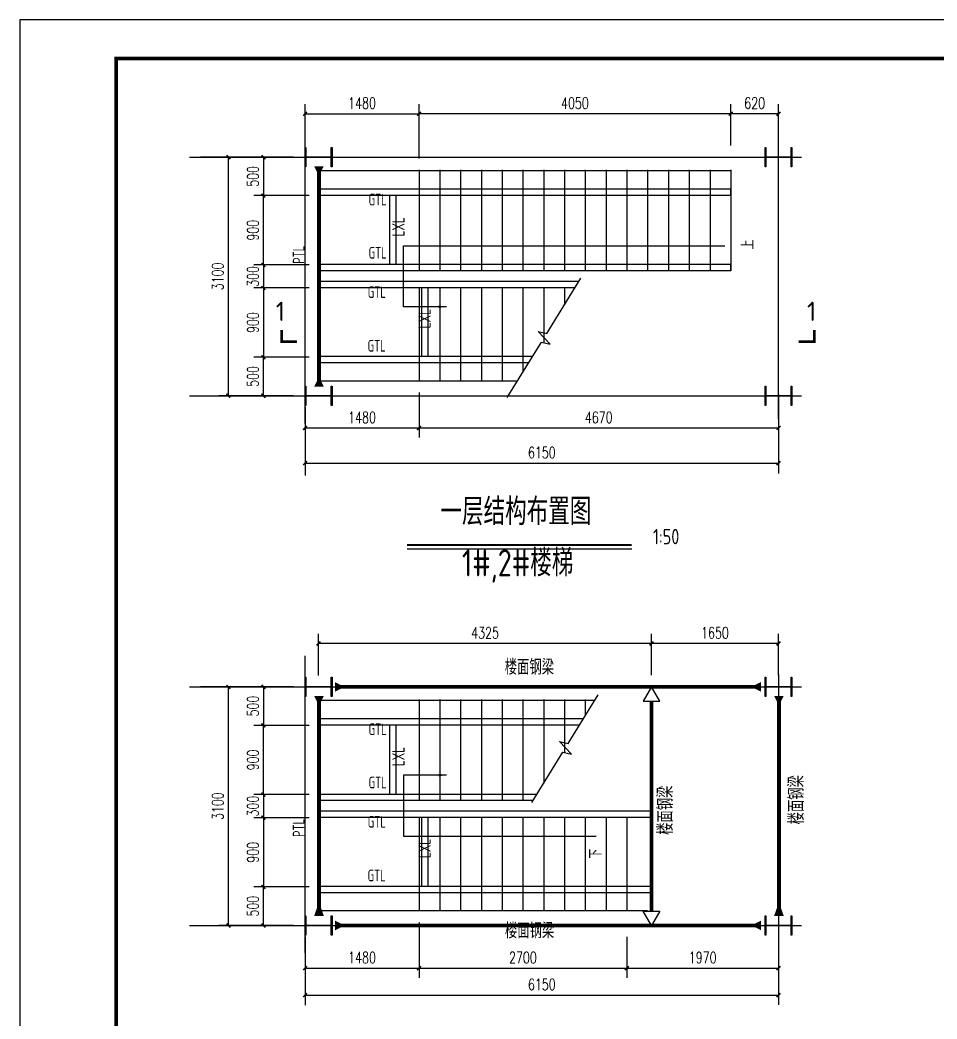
# Model space of a CAD drawing. Extents: x 180850 to 1399066, y 48356 to 327880.
# Drawn here: x 552678 to 564590, y 121506 to 134487 of the extents above; entities that cross this region are included whole.
import ezdxf
from ezdxf.enums import TextEntityAlignment as Align

# ---------------------------------------------------------------- set-up
doc = ezdxf.new("R2010")
doc.units = 0
doc.header["$LTSCALE"] = 1000
for name, color, linetype in [('AXIS', 3, 'Continuous'), ('COLU', 7, 'Continuous'), ('DOTE', 1, 'Continuous'), ('Gjlx', 3, 'Continuous'), ('GL', 150, 'Continuous'), ('GZ', 50, 'Continuous'), ('NUM', 7, 'Continuous'), ('PUB_DIM', 3, 'Continuous'), ('PUB_TEXT', 7, 'Continuous'), ('PUB_TITLE', 4, 'Continuous'), ('PZ', 202, 'Continuous'), ('STPM_RBEAM_NUM', 7, 'Continuous'), ('STPM_RBEAM_SIG', 2, 'Continuous'), ('THIN', 7, 'Continuous'), ('WALL', 9, 'Continuous')]:
    doc.layers.add(name, color=color, linetype=linetype)
doc.layers.add('S-OTHR-THIN', color=7, linetype='Continuous', lineweight=18)
doc.styles.add('_TCH_DIM_T3', font='SIMPLEX', dxfattribs={"width": 0.705882, "bigfont": 'GBCBIG'})
doc.styles.add('TSSD_Dimension', font='Tssdeng.shx', dxfattribs={"width": 0.8, "bigfont": 'hztxt.shx'})
doc.styles.add('TSSD_Label', font='tssdeng.shx', dxfattribs={"width": 0.7, "bigfont": 'hztxt.shx'})
doc.styles.add('TSSD_Norm', font='tssdeng.shx', dxfattribs={"bigfont": 'hztxt.shx'})
doc.styles.add('TSSD_Rein', font='Tssdeng.shx', dxfattribs={"width": 0.7, "bigfont": 'hztxt.shx'})
doc.dimstyles.new('_TCH_ARCH&&50', dxfattribs={"dimtxt": 148.75, "dimasz": 50, "dimexe": 125, "dimexo": 150, "dimgap": 63.125, "dimtad": 1, "dimdec": 0, "dimzin": 0, "dimdsep": 46, "dimtxsty": '_TCH_DIM_T3', "dimblk": 'ARCHTICK', "dimcen": 0.09, "dimclrt": 7, "dimazin": 2, "dimtfac": 1, "dimtdec": 0, "dimtix": 1, "dimtmove": 2, "dimatfit": 3, "dimfxl": 1, "dimtolj": 1, "dimtzin": 0, "dimarcsym": 0})
doc.dimstyles.new('TSSD_50_50', dxfattribs={"dimtxt": 150, "dimasz": 50, "dimexe": 50, "dimexo": 125, "dimgap": 50, "dimtad": 1, "dimdec": 0, "dimzin": 0, "dimdsep": 46, "dimtxsty": 'TSSD_Dimension', "dimblk": 'ARCHTICK', "dimblk1": 'ARCHTICK', "dimblk2": 'ARCHTICK', "dimcen": 0, "dimdle": 50, "dimclrt": 7, "dimadec": 0, "dimazin": 0, "dimtfac": 1, "dimtdec": 0, "dimtix": 1, "dimtmove": 2, "dimatfit": 3, "dimfxl": 1, "dimtolj": 1, "dimtzin": 0, "dimarcsym": 0})

# ---------------------------------------------------------------- blocks, each defined once
blk = doc.blocks.new('_ArchTick')
at = {"color": 0, "linetype": 'ByBlock', "const_width": 0.4}
blk.add_lwpolyline([(-0.5, -0.5), (0.5, 0.5)], dxfattribs=at)
blk = doc.blocks.new('*D1259')
at = {"layer": 'AXIS', "color": 0, "linetype": 'ByBlock', "lineweight": -2, "transparency": 16777216}
for p, q in [((557861, 129645), (557861, 129061)), ((556381, 129455), (556381, 129061)), ((556381, 129186), (557861, 129186))]:
    blk.add_line(p, q, dxfattribs=at)
at = {"layer": 'Defpoints', "color": 0, "linetype": 'ByBlock', "transparency": 16777216}
for p in [(557861, 129795), (556381, 129605), (557861, 129186)]:
    blk.add_point(p, dxfattribs=at)
at = {"layer": 'AXIS', "color": 0, "linetype": 'ByBlock', "lineweight": -2, "transparency": 16777216, "xscale": 50, "yscale": 50, "zscale": 50, "rotation": 180}
blk.add_blockref('_ArchTick', (556381, 129186), dxfattribs=at)
at = {"layer": 'AXIS', "color": 0, "linetype": 'ByBlock', "lineweight": -2, "transparency": 16777216, "xscale": 50, "yscale": 50, "zscale": 50}
blk.add_blockref('_ArchTick', (557861, 129186), dxfattribs=at)
at = {"layer": 'AXIS', "color": 7, "linetype": 'ByBlock', "transparency": 16777216, "insert": (557121, 129323), "char_height": 148.8, "attachment_point": 5, "style": '_TCH_DIM_T3'}
blk.add_mtext('\\A1;1480', dxfattribs=at)
blk = doc.blocks.new('*D1260')
at = {"layer": 'AXIS', "color": 0, "linetype": 'ByBlock', "lineweight": -2, "transparency": 16777216}
for p, q in [((557861, 129645), (557861, 129061)), ((562531, 129621), (562531, 129061)), ((557861, 129186), (562531, 129186))]:
    blk.add_line(p, q, dxfattribs=at)
at = {"layer": 'Defpoints', "color": 0, "linetype": 'ByBlock', "transparency": 16777216}
for p in [(557861, 129795), (562531, 129771), (562531, 129186)]:
    blk.add_point(p, dxfattribs=at)
at = {"layer": 'AXIS', "color": 0, "linetype": 'ByBlock', "lineweight": -2, "transparency": 16777216, "xscale": 50, "yscale": 50, "zscale": 50, "rotation": 180}
blk.add_blockref('_ArchTick', (557861, 129186), dxfattribs=at)
at = {"layer": 'AXIS', "color": 0, "linetype": 'ByBlock', "lineweight": -2, "transparency": 16777216, "xscale": 50, "yscale": 50, "zscale": 50}
blk.add_blockref('_ArchTick', (562531, 129186), dxfattribs=at)
at = {"layer": 'AXIS', "color": 7, "linetype": 'ByBlock', "transparency": 16777216, "insert": (560196, 129323), "char_height": 148.8, "attachment_point": 5, "style": '_TCH_DIM_T3'}
blk.add_mtext('\\A1;4670', dxfattribs=at)
blk = doc.blocks.new('*D1261')
at = {"layer": 'AXIS', "color": 0, "linetype": 'ByBlock', "lineweight": -2, "transparency": 16777216}
for p, q in [((556434, 132205), (555715, 132205)), ((555840, 131305), (555840, 132205)), ((556434, 131305), (555715, 131305))]:
    blk.add_line(p, q, dxfattribs=at)
at = {"layer": 'Defpoints', "color": 0, "linetype": 'ByBlock', "transparency": 16777216}
for p in [(555840, 132205), (556584, 132205), (556584, 131305)]:
    blk.add_point(p, dxfattribs=at)
at = {"layer": 'AXIS', "color": 0, "linetype": 'ByBlock', "lineweight": -2, "transparency": 16777216, "xscale": 50, "yscale": 50, "zscale": 50}
for p, rotation in [((555840, 132205), 90), ((555840, 131305), 270)]:
    blk.add_blockref('_ArchTick', p, dxfattribs=dict(at, rotation=rotation))
at = {"layer": 'AXIS', "color": 7, "linetype": 'ByBlock', "transparency": 16777216, "insert": (555703, 131755), "char_height": 148.8, "attachment_point": 5, "rotation": 90, "style": '_TCH_DIM_T3'}
blk.add_mtext('\\A1;900', dxfattribs=at)
blk = doc.blocks.new('*D1262')
at = {"layer": 'AXIS', "color": 0, "linetype": 'ByBlock', "lineweight": -2, "transparency": 16777216}
for p, q in [((556434, 131305), (555715, 131305)), ((555840, 131305), (555840, 131355)), ((555840, 131305), (555840, 131005)), ((556434, 131005), (555715, 131005)), ((555840, 131005), (555840, 130955))]:
    blk.add_line(p, q, dxfattribs=at)
at = {"layer": 'Defpoints', "color": 0, "linetype": 'ByBlock', "transparency": 16777216}
for p in [(556584, 131305), (555840, 131005), (556584, 131005)]:
    blk.add_point(p, dxfattribs=at)
at = {"layer": 'AXIS', "color": 0, "linetype": 'ByBlock', "lineweight": -2, "transparency": 16777216, "xscale": 50, "yscale": 50, "zscale": 50}
for p, rotation in [((555840, 131305), 270), ((555840, 131005), 90)]:
    blk.add_blockref('_ArchTick', p, dxfattribs=dict(at, rotation=rotation))
at = {"layer": 'AXIS', "color": 7, "linetype": 'ByBlock', "transparency": 16777216, "insert": (555703, 131155), "char_height": 148.8, "attachment_point": 5, "rotation": 90, "style": '_TCH_DIM_T3'}
blk.add_mtext('\\A1;300', dxfattribs=at)
blk = doc.blocks.new('*D1263')
at = {"layer": 'AXIS', "color": 0, "linetype": 'ByBlock', "lineweight": -2, "transparency": 16777216}
for p, q in [((556434, 131005), (555715, 131005)), ((555840, 131005), (555840, 130105)), ((556434, 130105), (555715, 130105))]:
    blk.add_line(p, q, dxfattribs=at)
at = {"layer": 'Defpoints', "color": 0, "linetype": 'ByBlock', "transparency": 16777216}
for p in [(556584, 131005), (555840, 130105), (556584, 130105)]:
    blk.add_point(p, dxfattribs=at)
at = {"layer": 'AXIS', "color": 0, "linetype": 'ByBlock', "lineweight": -2, "transparency": 16777216, "xscale": 50, "yscale": 50, "zscale": 50}
for p, rotation in [((555840, 131005), 90), ((555840, 130105), 270)]:
    blk.add_blockref('_ArchTick', p, dxfattribs=dict(at, rotation=rotation))
at = {"layer": 'AXIS', "color": 7, "linetype": 'ByBlock', "transparency": 16777216, "insert": (555703, 130555), "char_height": 148.8, "attachment_point": 5, "rotation": 90, "style": '_TCH_DIM_T3'}
blk.add_mtext('\\A1;900', dxfattribs=at)
blk = doc.blocks.new('*D1264')
at = {"layer": 'AXIS', "color": 0, "linetype": 'ByBlock', "lineweight": -2, "transparency": 16777216}
for p, q in [((556434, 130105), (555715, 130105)), ((555840, 129605), (555840, 130105)), ((556231, 129605), (555715, 129605))]:
    blk.add_line(p, q, dxfattribs=at)
at = {"layer": 'Defpoints', "color": 0, "linetype": 'ByBlock', "transparency": 16777216}
for p in [(555840, 130105), (556584, 130105), (556381, 129605)]:
    blk.add_point(p, dxfattribs=at)
at = {"layer": 'AXIS', "color": 0, "linetype": 'ByBlock', "lineweight": -2, "transparency": 16777216, "xscale": 50, "yscale": 50, "zscale": 50}
for p, rotation in [((555840, 130105), 90), ((555840, 129605), 270)]:
    blk.add_blockref('_ArchTick', p, dxfattribs=dict(at, rotation=rotation))
at = {"layer": 'AXIS', "color": 7, "linetype": 'ByBlock', "transparency": 16777216, "insert": (555703, 129855), "char_height": 148.8, "attachment_point": 5, "rotation": 90, "style": '_TCH_DIM_T3'}
blk.add_mtext('\\A1;500', dxfattribs=at)
blk = doc.blocks.new('*D1265')
at = {"layer": 'AXIS', "color": 0, "linetype": 'ByBlock', "lineweight": -2, "transparency": 16777216}
for p, q in [((556231, 132705), (555715, 132705)), ((555840, 132705), (555840, 132205)), ((556434, 132205), (555715, 132205))]:
    blk.add_line(p, q, dxfattribs=at)
at = {"layer": 'Defpoints', "color": 0, "linetype": 'ByBlock', "transparency": 16777216}
for p in [(556381, 132705), (555840, 132205), (556584, 132205)]:
    blk.add_point(p, dxfattribs=at)
at = {"layer": 'AXIS', "color": 0, "linetype": 'ByBlock', "lineweight": -2, "transparency": 16777216, "xscale": 50, "yscale": 50, "zscale": 50}
for p, rotation in [((555840, 132705), 90), ((555840, 132205), 270)]:
    blk.add_blockref('_ArchTick', p, dxfattribs=dict(at, rotation=rotation))
at = {"layer": 'AXIS', "color": 7, "linetype": 'ByBlock', "transparency": 16777216, "insert": (555703, 132455), "char_height": 148.8, "attachment_point": 5, "rotation": 90, "style": '_TCH_DIM_T3'}
blk.add_mtext('\\A1;500', dxfattribs=at)
blk = doc.blocks.new('*D1275')
at = {"layer": 'AXIS', "color": 0, "linetype": 'ByBlock', "lineweight": -2, "transparency": 16777216}
for p, q in [((555981, 132705), (555260, 132705)), ((555385, 129605), (555385, 132705)), ((555981, 129605), (555260, 129605))]:
    blk.add_line(p, q, dxfattribs=at)
at = {"layer": 'Defpoints', "color": 0, "linetype": 'ByBlock', "transparency": 16777216}
for p in [(555385, 132705), (556131, 132705), (556131, 129605)]:
    blk.add_point(p, dxfattribs=at)
at = {"layer": 'AXIS', "color": 0, "linetype": 'ByBlock', "lineweight": -2, "transparency": 16777216, "xscale": 50, "yscale": 50, "zscale": 50}
for p, rotation in [((555385, 132705), 90), ((555385, 129605), 270)]:
    blk.add_blockref('_ArchTick', p, dxfattribs=dict(at, rotation=rotation))
at = {"layer": 'AXIS', "color": 7, "linetype": 'ByBlock', "transparency": 16777216, "insert": (555247, 131155), "char_height": 148.8, "attachment_point": 5, "rotation": 90, "style": '_TCH_DIM_T3'}
blk.add_mtext('\\A1;3100', dxfattribs=at)
blk = doc.blocks.new('*D1276')
at = {"layer": 'AXIS', "color": 0, "lineweight": -2, "transparency": 16777216}
for p, q in [((561911, 132855), (561911, 133394)), ((562531, 132855), (562531, 133394)), ((562531, 133269), (561911, 133269))]:
    blk.add_line(p, q, dxfattribs=at)
at = {"layer": 'Defpoints', "color": 0, "transparency": 16777216}
for p in [(561911, 133269), (561911, 132705), (562531, 132705)]:
    blk.add_point(p, dxfattribs=at)
at = {"layer": 'AXIS', "color": 0, "lineweight": -2, "transparency": 16777216, "xscale": 50, "yscale": 50, "zscale": 50, "rotation": 180}
blk.add_blockref('_ArchTick', (561911, 133269), dxfattribs=at)
at = {"layer": 'AXIS', "color": 0, "lineweight": -2, "transparency": 16777216, "xscale": 50, "yscale": 50, "zscale": 50}
blk.add_blockref('_ArchTick', (562531, 133269), dxfattribs=at)
at = {"layer": 'AXIS', "color": 7, "transparency": 16777216, "insert": (562221, 133407), "char_height": 148.8, "attachment_point": 5, "style": '_TCH_DIM_T3'}
blk.add_mtext('\\A1;620', dxfattribs=at)
blk = doc.blocks.new('*D1277')
at = {"layer": 'AXIS', "color": 0, "lineweight": -2, "transparency": 16777216}
for p, q in [((557861, 132689), (557861, 133394)), ((561911, 132855), (561911, 133394)), ((561911, 133269), (557861, 133269))]:
    blk.add_line(p, q, dxfattribs=at)
at = {"layer": 'Defpoints', "color": 0, "transparency": 16777216}
for p in [(557861, 133269), (561911, 132705), (557861, 132539)]:
    blk.add_point(p, dxfattribs=at)
at = {"layer": 'AXIS', "color": 0, "lineweight": -2, "transparency": 16777216, "xscale": 50, "yscale": 50, "zscale": 50, "rotation": 180}
blk.add_blockref('_ArchTick', (557861, 133269), dxfattribs=at)
at = {"layer": 'AXIS', "color": 0, "lineweight": -2, "transparency": 16777216, "xscale": 50, "yscale": 50, "zscale": 50}
blk.add_blockref('_ArchTick', (561911, 133269), dxfattribs=at)
at = {"layer": 'AXIS', "color": 7, "transparency": 16777216, "insert": (559886, 133407), "char_height": 148.8, "attachment_point": 5, "style": '_TCH_DIM_T3'}
blk.add_mtext('\\A1;4050', dxfattribs=at)
blk = doc.blocks.new('*D1278')
at = {"layer": 'AXIS', "color": 0, "linetype": 'ByBlock', "lineweight": -2, "transparency": 16777216}
for p, q in [((555981, 125822), (555260, 125822)), ((555385, 122722), (555385, 125822)), ((555981, 122722), (555260, 122722))]:
    blk.add_line(p, q, dxfattribs=at)
at = {"layer": 'Defpoints', "color": 0, "linetype": 'ByBlock', "transparency": 16777216}
for p in [(555385, 125822), (556131, 125822), (556131, 122722)]:
    blk.add_point(p, dxfattribs=at)
at = {"layer": 'AXIS', "color": 0, "linetype": 'ByBlock', "lineweight": -2, "transparency": 16777216, "xscale": 50, "yscale": 50, "zscale": 50}
for p, rotation in [((555385, 125822), 90), ((555385, 122722), 270)]:
    blk.add_blockref('_ArchTick', p, dxfattribs=dict(at, rotation=rotation))
at = {"layer": 'AXIS', "color": 7, "linetype": 'ByBlock', "transparency": 16777216, "insert": (555247, 124272), "char_height": 148.8, "attachment_point": 5, "rotation": 90, "style": '_TCH_DIM_T3'}
blk.add_mtext('\\A1;3100', dxfattribs=at)
blk = doc.blocks.new('*D1279')
at = {"layer": 'AXIS', "color": 0, "linetype": 'ByBlock', "lineweight": -2, "transparency": 16777216}
for p, q in [((556381, 122447), (556381, 121692)), ((562531, 122447), (562531, 121692)), ((556381, 121817), (562531, 121817))]:
    blk.add_line(p, q, dxfattribs=at)
at = {"layer": 'Defpoints', "color": 0, "linetype": 'ByBlock', "transparency": 16777216}
for p in [(556381, 122597), (562531, 122597), (562531, 121817)]:
    blk.add_point(p, dxfattribs=at)
at = {"layer": 'AXIS', "color": 0, "linetype": 'ByBlock', "lineweight": -2, "transparency": 16777216, "xscale": 50, "yscale": 50, "zscale": 50, "rotation": 180}
blk.add_blockref('_ArchTick', (556381, 121817), dxfattribs=at)
at = {"layer": 'AXIS', "color": 0, "linetype": 'ByBlock', "lineweight": -2, "transparency": 16777216, "xscale": 50, "yscale": 50, "zscale": 50}
blk.add_blockref('_ArchTick', (562531, 121817), dxfattribs=at)
at = {"layer": 'AXIS', "color": 7, "linetype": 'ByBlock', "transparency": 16777216, "insert": (559456, 121955), "char_height": 148.8, "attachment_point": 5, "style": '_TCH_DIM_T3'}
blk.add_mtext('\\A1;6150', dxfattribs=at)
blk = doc.blocks.new('*D1280')
at = {"layer": 'AXIS', "color": 0, "lineweight": -2, "transparency": 16777216}
for p, q in [((560881, 125972), (560881, 126511)), ((562531, 125973), (562531, 126511)), ((562531, 126386), (560881, 126386))]:
    blk.add_line(p, q, dxfattribs=at)
at = {"layer": 'Defpoints', "color": 0, "transparency": 16777216}
for p in [(560881, 126386), (560881, 125822), (562531, 125823)]:
    blk.add_point(p, dxfattribs=at)
at = {"layer": 'AXIS', "color": 0, "lineweight": -2, "transparency": 16777216, "xscale": 50, "yscale": 50, "zscale": 50, "rotation": 180}
blk.add_blockref('_ArchTick', (560881, 126386), dxfattribs=at)
at = {"layer": 'AXIS', "color": 0, "lineweight": -2, "transparency": 16777216, "xscale": 50, "yscale": 50, "zscale": 50}
blk.add_blockref('_ArchTick', (562531, 126386), dxfattribs=at)
at = {"layer": 'AXIS', "color": 7, "transparency": 16777216, "insert": (561706, 126524), "char_height": 148.8, "attachment_point": 5, "style": '_TCH_DIM_T3'}
blk.add_mtext('\\A1;1650', dxfattribs=at)
blk = doc.blocks.new('*D1281')
at = {"layer": 'AXIS', "color": 0, "lineweight": -2, "transparency": 16777216}
for p, q in [((556556, 125969), (556556, 126511)), ((560881, 125972), (560881, 126511)), ((560881, 126386), (556556, 126386))]:
    blk.add_line(p, q, dxfattribs=at)
at = {"layer": 'Defpoints', "color": 0, "transparency": 16777216}
for p in [(556556, 126386), (556556, 125819), (560881, 125822)]:
    blk.add_point(p, dxfattribs=at)
at = {"layer": 'AXIS', "color": 0, "lineweight": -2, "transparency": 16777216, "xscale": 50, "yscale": 50, "zscale": 50, "rotation": 180}
blk.add_blockref('_ArchTick', (556556, 126386), dxfattribs=at)
at = {"layer": 'AXIS', "color": 0, "lineweight": -2, "transparency": 16777216, "xscale": 50, "yscale": 50, "zscale": 50}
blk.add_blockref('_ArchTick', (560881, 126386), dxfattribs=at)
at = {"layer": 'AXIS', "color": 7, "transparency": 16777216, "insert": (558719, 126524), "char_height": 148.8, "attachment_point": 5, "style": '_TCH_DIM_T3'}
blk.add_mtext('\\A1;4325', dxfattribs=at)
blk = doc.blocks.new('*D1282')
at = {"layer": 'AXIS', "color": 0, "linetype": 'ByBlock', "lineweight": -2, "transparency": 16777216}
for p, q in [((556381, 129330), (556381, 128604)), ((562531, 129330), (562531, 128604)), ((556381, 128729), (562531, 128729))]:
    blk.add_line(p, q, dxfattribs=at)
at = {"layer": 'Defpoints', "color": 0, "linetype": 'ByBlock', "transparency": 16777216}
for p in [(556381, 129480), (562531, 129480), (562531, 128729)]:
    blk.add_point(p, dxfattribs=at)
at = {"layer": 'AXIS', "color": 0, "linetype": 'ByBlock', "lineweight": -2, "transparency": 16777216, "xscale": 50, "yscale": 50, "zscale": 50, "rotation": 180}
blk.add_blockref('_ArchTick', (556381, 128729), dxfattribs=at)
at = {"layer": 'AXIS', "color": 0, "linetype": 'ByBlock', "lineweight": -2, "transparency": 16777216, "xscale": 50, "yscale": 50, "zscale": 50}
blk.add_blockref('_ArchTick', (562531, 128729), dxfattribs=at)
at = {"layer": 'AXIS', "color": 7, "linetype": 'ByBlock', "transparency": 16777216, "insert": (559456, 128867), "char_height": 148.8, "attachment_point": 5, "style": '_TCH_DIM_T3'}
blk.add_mtext('\\A1;6150', dxfattribs=at)
blk = doc.blocks.new('*D1283')
at = {"layer": 'AXIS', "color": 0, "lineweight": -2, "transparency": 16777216}
for p, q in [((556381, 132855), (556381, 133394)), ((557861, 132689), (557861, 133394)), ((556381, 133269), (557861, 133269))]:
    blk.add_line(p, q, dxfattribs=at)
at = {"layer": 'Defpoints', "color": 0, "transparency": 16777216}
for p in [(557861, 133269), (556381, 132705), (557861, 132539)]:
    blk.add_point(p, dxfattribs=at)
at = {"layer": 'AXIS', "color": 0, "lineweight": -2, "transparency": 16777216, "xscale": 50, "yscale": 50, "zscale": 50, "rotation": 180}
blk.add_blockref('_ArchTick', (556381, 133269), dxfattribs=at)
at = {"layer": 'AXIS', "color": 0, "lineweight": -2, "transparency": 16777216, "xscale": 50, "yscale": 50, "zscale": 50}
blk.add_blockref('_ArchTick', (557861, 133269), dxfattribs=at)
at = {"layer": 'AXIS', "color": 7, "transparency": 16777216, "insert": (557121, 133407), "char_height": 148.8, "attachment_point": 5, "style": '_TCH_DIM_T3'}
blk.add_mtext('\\A1;1480', dxfattribs=at)
blk = doc.blocks.new('*D1284')
at = {"layer": 'AXIS', "color": 0, "linetype": 'ByBlock', "lineweight": -2, "transparency": 16777216}
for p, q in [((557861, 122762), (557861, 122042)), ((556381, 122573), (556381, 122042)), ((556381, 122167), (557861, 122167))]:
    blk.add_line(p, q, dxfattribs=at)
at = {"layer": 'Defpoints', "color": 0, "linetype": 'ByBlock', "transparency": 16777216}
for p in [(557861, 122912), (556381, 122723), (557861, 122167)]:
    blk.add_point(p, dxfattribs=at)
at = {"layer": 'AXIS', "color": 0, "linetype": 'ByBlock', "lineweight": -2, "transparency": 16777216, "xscale": 50, "yscale": 50, "zscale": 50, "rotation": 180}
blk.add_blockref('_ArchTick', (556381, 122167), dxfattribs=at)
at = {"layer": 'AXIS', "color": 0, "linetype": 'ByBlock', "lineweight": -2, "transparency": 16777216, "xscale": 50, "yscale": 50, "zscale": 50}
blk.add_blockref('_ArchTick', (557861, 122167), dxfattribs=at)
at = {"layer": 'AXIS', "color": 7, "linetype": 'ByBlock', "transparency": 16777216, "insert": (557121, 122305), "char_height": 148.8, "attachment_point": 5, "style": '_TCH_DIM_T3'}
blk.add_mtext('\\A1;1480', dxfattribs=at)
blk = doc.blocks.new('*D1285')
at = {"layer": 'AXIS', "color": 0, "linetype": 'ByBlock', "lineweight": -2, "transparency": 16777216}
for p, q in [((557861, 122762), (557861, 122042)), ((560561, 122573), (560561, 122042)), ((557861, 122167), (560561, 122167))]:
    blk.add_line(p, q, dxfattribs=at)
at = {"layer": 'Defpoints', "color": 0, "linetype": 'ByBlock', "transparency": 16777216}
for p in [(557861, 122912), (560561, 122723), (560561, 122167)]:
    blk.add_point(p, dxfattribs=at)
at = {"layer": 'AXIS', "color": 0, "linetype": 'ByBlock', "lineweight": -2, "transparency": 16777216, "xscale": 50, "yscale": 50, "zscale": 50, "rotation": 180}
blk.add_blockref('_ArchTick', (557861, 122167), dxfattribs=at)
at = {"layer": 'AXIS', "color": 0, "linetype": 'ByBlock', "lineweight": -2, "transparency": 16777216, "xscale": 50, "yscale": 50, "zscale": 50}
blk.add_blockref('_ArchTick', (560561, 122167), dxfattribs=at)
at = {"layer": 'AXIS', "color": 7, "linetype": 'ByBlock', "transparency": 16777216, "insert": (559211, 122305), "char_height": 148.8, "attachment_point": 5, "style": '_TCH_DIM_T3'}
blk.add_mtext('\\A1;2700', dxfattribs=at)
blk = doc.blocks.new('*D1286')
at = {"layer": 'AXIS', "color": 0, "linetype": 'ByBlock', "lineweight": -2, "transparency": 16777216}
for p, q in [((560561, 122573), (560561, 122042)), ((562531, 122567), (562531, 122042)), ((560561, 122167), (562531, 122167))]:
    blk.add_line(p, q, dxfattribs=at)
at = {"layer": 'Defpoints', "color": 0, "linetype": 'ByBlock', "transparency": 16777216}
for p in [(560561, 122723), (562531, 122717), (562531, 122167)]:
    blk.add_point(p, dxfattribs=at)
at = {"layer": 'AXIS', "color": 0, "linetype": 'ByBlock', "lineweight": -2, "transparency": 16777216, "xscale": 50, "yscale": 50, "zscale": 50, "rotation": 180}
blk.add_blockref('_ArchTick', (560561, 122167), dxfattribs=at)
at = {"layer": 'AXIS', "color": 0, "linetype": 'ByBlock', "lineweight": -2, "transparency": 16777216, "xscale": 50, "yscale": 50, "zscale": 50}
blk.add_blockref('_ArchTick', (562531, 122167), dxfattribs=at)
at = {"layer": 'AXIS', "color": 7, "linetype": 'ByBlock', "transparency": 16777216, "insert": (561546, 122305), "char_height": 148.8, "attachment_point": 5, "style": '_TCH_DIM_T3'}
blk.add_mtext('\\A1;1970', dxfattribs=at)
blk = doc.blocks.new('*D1287')
at = {"layer": 'AXIS', "color": 0, "linetype": 'ByBlock', "lineweight": -2, "transparency": 16777216}
for p, q in [((556434, 125322), (555715, 125322)), ((555840, 124422), (555840, 125322)), ((556434, 124422), (555715, 124422))]:
    blk.add_line(p, q, dxfattribs=at)
at = {"layer": 'Defpoints', "color": 0, "linetype": 'ByBlock', "transparency": 16777216}
for p in [(555840, 125322), (556584, 125322), (556584, 124422)]:
    blk.add_point(p, dxfattribs=at)
at = {"layer": 'AXIS', "color": 0, "linetype": 'ByBlock', "lineweight": -2, "transparency": 16777216, "xscale": 50, "yscale": 50, "zscale": 50}
for p, rotation in [((555840, 125322), 90), ((555840, 124422), 270)]:
    blk.add_blockref('_ArchTick', p, dxfattribs=dict(at, rotation=rotation))
at = {"layer": 'AXIS', "color": 7, "linetype": 'ByBlock', "transparency": 16777216, "insert": (555703, 124872), "char_height": 148.8, "attachment_point": 5, "rotation": 90, "style": '_TCH_DIM_T3'}
blk.add_mtext('\\A1;900', dxfattribs=at)
blk = doc.blocks.new('*D1288')
at = {"layer": 'AXIS', "color": 0, "linetype": 'ByBlock', "lineweight": -2, "transparency": 16777216}
for p, q in [((556434, 124422), (555715, 124422)), ((555840, 124422), (555840, 124472)), ((555840, 124422), (555840, 124122)), ((556434, 124122), (555715, 124122)), ((555840, 124122), (555840, 124072))]:
    blk.add_line(p, q, dxfattribs=at)
at = {"layer": 'Defpoints', "color": 0, "linetype": 'ByBlock', "transparency": 16777216}
for p in [(556584, 124422), (555840, 124122), (556584, 124122)]:
    blk.add_point(p, dxfattribs=at)
at = {"layer": 'AXIS', "color": 0, "linetype": 'ByBlock', "lineweight": -2, "transparency": 16777216, "xscale": 50, "yscale": 50, "zscale": 50}
for p, rotation in [((555840, 124422), 270), ((555840, 124122), 90)]:
    blk.add_blockref('_ArchTick', p, dxfattribs=dict(at, rotation=rotation))
at = {"layer": 'AXIS', "color": 7, "linetype": 'ByBlock', "transparency": 16777216, "insert": (555703, 124272), "char_height": 148.8, "attachment_point": 5, "rotation": 90, "style": '_TCH_DIM_T3'}
blk.add_mtext('\\A1;300', dxfattribs=at)
blk = doc.blocks.new('*D1289')
at = {"layer": 'AXIS', "color": 0, "linetype": 'ByBlock', "lineweight": -2, "transparency": 16777216}
for p, q in [((556434, 124122), (555715, 124122)), ((555840, 124122), (555840, 123222)), ((556434, 123222), (555715, 123222))]:
    blk.add_line(p, q, dxfattribs=at)
at = {"layer": 'Defpoints', "color": 0, "linetype": 'ByBlock', "transparency": 16777216}
for p in [(556584, 124122), (555840, 123222), (556584, 123222)]:
    blk.add_point(p, dxfattribs=at)
at = {"layer": 'AXIS', "color": 0, "linetype": 'ByBlock', "lineweight": -2, "transparency": 16777216, "xscale": 50, "yscale": 50, "zscale": 50}
for p, rotation in [((555840, 124122), 90), ((555840, 123222), 270)]:
    blk.add_blockref('_ArchTick', p, dxfattribs=dict(at, rotation=rotation))
at = {"layer": 'AXIS', "color": 7, "linetype": 'ByBlock', "transparency": 16777216, "insert": (555703, 123672), "char_height": 148.8, "attachment_point": 5, "rotation": 90, "style": '_TCH_DIM_T3'}
blk.add_mtext('\\A1;900', dxfattribs=at)
blk = doc.blocks.new('*D1290')
at = {"layer": 'AXIS', "color": 0, "linetype": 'ByBlock', "lineweight": -2, "transparency": 16777216}
for p, q in [((556434, 123222), (555715, 123222)), ((555840, 122722), (555840, 123222)), ((556231, 122722), (555715, 122722))]:
    blk.add_line(p, q, dxfattribs=at)
at = {"layer": 'Defpoints', "color": 0, "linetype": 'ByBlock', "transparency": 16777216}
for p in [(555840, 123222), (556584, 123222), (556381, 122722)]:
    blk.add_point(p, dxfattribs=at)
at = {"layer": 'AXIS', "color": 0, "linetype": 'ByBlock', "lineweight": -2, "transparency": 16777216, "xscale": 50, "yscale": 50, "zscale": 50}
for p, rotation in [((555840, 123222), 90), ((555840, 122722), 270)]:
    blk.add_blockref('_ArchTick', p, dxfattribs=dict(at, rotation=rotation))
at = {"layer": 'AXIS', "color": 7, "linetype": 'ByBlock', "transparency": 16777216, "insert": (555703, 122972), "char_height": 148.8, "attachment_point": 5, "rotation": 90, "style": '_TCH_DIM_T3'}
blk.add_mtext('\\A1;500', dxfattribs=at)
blk = doc.blocks.new('*D1291')
at = {"layer": 'AXIS', "color": 0, "linetype": 'ByBlock', "lineweight": -2, "transparency": 16777216}
for p, q in [((556231, 125823), (555715, 125823)), ((555840, 125823), (555840, 125322)), ((556434, 125322), (555715, 125322))]:
    blk.add_line(p, q, dxfattribs=at)
at = {"layer": 'Defpoints', "color": 0, "linetype": 'ByBlock', "transparency": 16777216}
for p in [(556381, 125823), (555840, 125322), (556584, 125322)]:
    blk.add_point(p, dxfattribs=at)
at = {"layer": 'AXIS', "color": 0, "linetype": 'ByBlock', "lineweight": -2, "transparency": 16777216, "xscale": 50, "yscale": 50, "zscale": 50}
for p, rotation in [((555840, 125823), 90), ((555840, 125322), 270)]:
    blk.add_blockref('_ArchTick', p, dxfattribs=dict(at, rotation=rotation))
at = {"layer": 'AXIS', "color": 7, "linetype": 'ByBlock', "transparency": 16777216, "insert": (555703, 125572), "char_height": 148.8, "attachment_point": 5, "rotation": 90, "style": '_TCH_DIM_T3'}
blk.add_mtext('\\A1;500', dxfattribs=at)

msp = doc.modelspace()

# ---------------------------------------------------------------- linework, layer by layer
at = {"layer": 'AXIS'}
for p, q in [((555931.15, 132704.7), (555020.78, 132704.7)), ((556380.64, 129378.45), (556380.64, 128568.07)), ((562531.15, 129403.45), (562531.15, 128593.07)), ((555931.15, 125821.9), (555020.78, 125821.9)), ((556380.64, 122495.65), (556380.64, 121685.27)), ((562531.15, 122520.65), (562531.15, 121710.27))]:
    msp.add_line(p, q, dxfattribs=at)
at = {"layer": 'COLU'}
for p, q in [((556561.6, 132530.68), (561911.15, 132530.68)), ((559129.07, 129794.68), (556561.6, 129794.68)), ((556561.6, 125647.88), (560145.65, 125647.88)), ((560831.15, 122911.88), (556561.6, 122911.88))]:
    msp.add_line(p, q, dxfattribs=at)
at = {"layer": 'DOTE'}
for p, q in [((556381.15, 129243.74), (556381.15, 133109.88)), ((562531.15, 129299.03), (562531.15, 132962.03)), ((554881.41, 132704.7), (562830.08, 132704.7)), ((554881.41, 129604.7), (562830.08, 129604.7)), ((562531.15, 125983.65), (562531.15, 122407.68)), ((554881.41, 125821.9), (562830.08, 125821.9)), ((554881.41, 122721.9), (562830.08, 122721.9))]:
    msp.add_line(p, q, dxfattribs=at)
at = {"layer": 'Gjlx', "const_width": 50}
for points in [[(556561.6, 132521.12), (556561.6, 129799.99)], [(556847.39, 125821.9), (562232.36, 125821.9)], [(556561.6, 125638.32), (556561.6, 122917.19)], [(560881.15, 125636.94), (560881.15, 122906.87)], [(562536.35, 125638.32), (562536.35, 122917.19)], [(556849.18, 122721.9), (562234.14, 122721.9)]]:
    msp.add_lwpolyline(points, dxfattribs=at)
at = {"layer": 'GL'}
for p, q in [((556561.6, 132294.68), (561911.15, 132294.68)), ((561911.15, 132212.68), (561911.15, 132294.68)), ((556561.6, 132212.68), (561911.15, 132212.68)), ((557479.15, 132212.68), (557479.15, 131312.68)), ((557561.15, 132212.68), (557561.15, 131312.68)), ((556561.6, 131312.68), (561911.15, 131312.68)), ((561911.15, 131230.68), (561911.15, 131312.68)), ((556561.6, 131230.68), (561911.15, 131230.68)), ((556561.6, 131094.68), (559941.12, 131094.68)), ((556561.6, 131012.68), (559890.49, 131012.68)), ((557893.75, 131012.68), (557893.75, 130112.68)), ((557975.75, 131012.68), (557975.75, 130112.68)), ((559334.85, 130112.68), (556561.6, 130112.68)), ((559284.23, 130030.68), (556561.6, 130030.68)), ((556561.6, 125411.88), (559999.95, 125411.88)), ((556561.6, 125329.88), (559949.32, 125329.88)), ((557479.15, 125329.88), (557479.15, 124429.88)), ((557561.15, 125329.88), (557561.15, 124429.88)), ((556561.6, 124429.88), (559393.68, 124429.88)), ((556561.6, 124347.88), (559343.06, 124347.88)), ((556561.6, 124211.88), (560881.15, 124211.88)), ((556561.6, 124129.88), (560881.15, 124129.88)), ((557893.75, 124129.88), (557893.75, 123229.88)), ((557975.75, 124129.88), (557975.75, 123229.88)), ((560881.15, 123229.88), (556561.6, 123229.88)), ((560881.15, 123147.88), (556561.6, 123147.88))]:
    msp.add_line(p, q, dxfattribs=at)
at = {"layer": 'GZ'}
for points in [[(556381.15, 132579.7), (556381.15, 132829.7), (556391.15, 132829.7), (556391.15, 132711.55), (556396.15, 132707.7), (556716.5, 132707.7), (556721.15, 132711.55), (556721.15, 132829.7), (556731.15, 132829.7), (556731.15, 132579.7), (556721.15, 132579.7), (556721.15, 132697.7), (556716.66, 132701.7), (556396.15, 132701.7), (556391.15, 132697.7), (556391.15, 132579.7), (556381.15, 132579.7)], [(562355.9, 132579.7), (562355.9, 132829.7), (562365.9, 132829.7), (562365.9, 132711.55), (562370.9, 132707.7), (562691.25, 132707.7), (562695.9, 132711.55), (562695.9, 132829.7), (562705.9, 132829.7), (562705.9, 132579.7), (562695.9, 132579.7), (562695.9, 132697.7), (562691.41, 132701.7), (562370.9, 132701.7), (562365.9, 132697.7), (562365.9, 132579.7), (562355.9, 132579.7)], [(556381.15, 129479.7), (556381.15, 129729.7), (556391.15, 129729.7), (556391.15, 129611.55), (556396.15, 129607.7), (556716.5, 129607.7), (556721.15, 129611.55), (556721.15, 129729.7), (556731.15, 129729.7), (556731.15, 129479.7), (556721.15, 129479.7), (556721.15, 129597.7), (556716.66, 129601.7), (556396.15, 129601.7), (556391.15, 129597.7), (556391.15, 129479.7), (556381.15, 129479.7)], [(562355.9, 129479.7), (562355.9, 129729.7), (562365.9, 129729.7), (562365.9, 129611.55), (562370.9, 129607.7), (562691.25, 129607.7), (562695.9, 129611.55), (562695.9, 129729.7), (562705.9, 129729.7), (562705.9, 129479.7), (562695.9, 129479.7), (562695.9, 129597.7), (562691.41, 129601.7), (562370.9, 129601.7), (562365.9, 129597.7), (562365.9, 129479.7), (562355.9, 129479.7)], [(556381.15, 125696.9), (556381.15, 125946.9), (556391.15, 125946.9), (556391.15, 125828.75), (556396.15, 125824.9), (556716.5, 125824.9), (556721.15, 125828.75), (556721.15, 125946.9), (556731.15, 125946.9), (556731.15, 125696.9), (556721.15, 125696.9), (556721.15, 125814.9), (556716.66, 125818.9), (556396.15, 125818.9), (556391.15, 125814.9), (556391.15, 125696.9), (556381.15, 125696.9)], [(562355.9, 125696.9), (562355.9, 125946.9), (562365.9, 125946.9), (562365.9, 125828.75), (562370.9, 125824.9), (562691.25, 125824.9), (562695.9, 125828.75), (562695.9, 125946.9), (562705.9, 125946.9), (562705.9, 125696.9), (562695.9, 125696.9), (562695.9, 125814.9), (562691.41, 125818.9), (562370.9, 125818.9), (562365.9, 125814.9), (562365.9, 125696.9), (562355.9, 125696.9)], [(560881.15, 125821.9), (560774.36, 125636.94), (560987.94, 125636.94)], [(556381.15, 122596.9), (556381.15, 122846.9), (556391.15, 122846.9), (556391.15, 122728.75), (556396.15, 122724.9), (556716.5, 122724.9), (556721.15, 122728.75), (556721.15, 122846.9), (556731.15, 122846.9), (556731.15, 122596.9), (556721.15, 122596.9), (556721.15, 122714.9), (556716.66, 122718.9), (556396.15, 122718.9), (556391.15, 122714.9), (556391.15, 122596.9), (556381.15, 122596.9)], [(560881.15, 122721.9), (560774.36, 122906.87), (560987.94, 122906.87)], [(562355.9, 122596.9), (562355.9, 122846.9), (562365.9, 122846.9), (562365.9, 122728.75), (562370.9, 122724.9), (562691.25, 122724.9), (562695.9, 122728.75), (562695.9, 122846.9), (562705.9, 122846.9), (562705.9, 122596.9), (562695.9, 122596.9), (562695.9, 122714.9), (562691.41, 122718.9), (562370.9, 122718.9), (562365.9, 122714.9), (562365.9, 122596.9), (562355.9, 122596.9)]]:
    msp.add_lwpolyline(points, close=True, dxfattribs=at)
at = {"layer": 'NUM', "const_width": 25}
msp.add_lwpolyline([(557705.57, 127664.53), (560624.24, 127664.53)], dxfattribs=at)
at = {"layer": 'NUM'}
msp.add_lwpolyline([(557705.57, 127614.53), (560624.24, 127614.53)], dxfattribs=at)
at = {"layer": 'PUB_DIM', "const_width": 35}
for points in [[(556076.94, 130456.99), (556076.94, 130306.99), (556276.94, 130306.99)], [(562994.56, 130456.99), (562994.56, 130306.99), (562794.56, 130306.99)]]:
    msp.add_lwpolyline(points, dxfattribs=at)
at = {"layer": 'PUB_TITLE'}
msp.add_lwpolyline([(552677.75, 113487.35), (582377.75, 113487.35), (582377.75, 134487.35), (552677.75, 134487.35)], close=True, dxfattribs=at)
at = {"layer": 'PUB_TITLE', "const_width": 50}
msp.add_lwpolyline([(553927.75, 113987.35), (581877.75, 113987.35), (581877.75, 133987.35), (553927.75, 133987.35)], close=True, dxfattribs=at)
at = {"layer": 'PZ'}
for p, q in [((557861.15, 132539.36), (557861.15, 131227.36)), ((558131.15, 132539.36), (558131.15, 131227.36)), ((558401.15, 132539.36), (558401.15, 131227.36)), ((558671.15, 132539.36), (558671.15, 131227.36)), ((558941.15, 132539.36), (558941.15, 131227.36)), ((559211.15, 132539.36), (559211.15, 131227.36)), ((559481.15, 132539.36), (559481.15, 131227.36)), ((559751.15, 132539.36), (559751.15, 131227.36)), ((560021.15, 132539.36), (560021.15, 131227.36)), ((560291.15, 132539.36), (560291.15, 131227.36)), ((560561.15, 132539.36), (560561.15, 131227.36)), ((560831.15, 132539.36), (560831.15, 131227.36)), ((561101.15, 132539.36), (561101.15, 131227.36)), ((561371.15, 132539.36), (561371.15, 131227.36)), ((561641.15, 132539.36), (561641.15, 131227.36)), ((561911.15, 132539.36), (561911.15, 131227.36)), ((557861.15, 131012.68), (557861.15, 129794.68)), ((558131.15, 131012.68), (558131.15, 129794.68)), ((558401.15, 131012.68), (558401.15, 129794.68)), ((558671.15, 131012.68), (558671.15, 129794.68)), ((558941.15, 131012.68), (558941.15, 129794.68)), ((559211.15, 131012.68), (559211.15, 129912.31)), ((559481.15, 131012.68), (559481.15, 130293.91)), ((559751.15, 131012.68), (559751.15, 130786.98)), ((557861.15, 125656.57), (557861.15, 124344.57)), ((558131.15, 125656.57), (558131.15, 124344.57)), ((558401.15, 125656.57), (558401.15, 124344.57)), ((558671.15, 125656.57), (558671.15, 124344.57)), ((558941.15, 125656.57), (558941.15, 124344.57)), ((559211.15, 125656.57), (559211.15, 124344.57)), ((559481.15, 125656.57), (559481.15, 124571.55)), ((559751.15, 125656.57), (559751.15, 124970.57)), ((560021.15, 125656.57), (560021.15, 125446.22)), ((557861.15, 124129.88), (557861.15, 122911.88)), ((558131.15, 124129.88), (558131.15, 122911.88)), ((558401.15, 124129.88), (558401.15, 122911.88)), ((558671.15, 124129.88), (558671.15, 122911.88)), ((558941.15, 124129.88), (558941.15, 122911.88)), ((559211.15, 124129.88), (559211.15, 122911.88)), ((559481.15, 124129.88), (559481.15, 122911.88)), ((559751.15, 124129.88), (559751.15, 122911.88)), ((560021.15, 124129.88), (560021.15, 122911.88)), ((560291.15, 124129.88), (560291.15, 122911.88)), ((560561.15, 124129.88), (560561.15, 122911.88))]:
    msp.add_line(p, q, dxfattribs=at)
at = {"layer": 'STPM_RBEAM_SIG'}
for points in [[(556561.6, 132587.15, 125, 0, 0), (556561.6, 132462.15, 125, 0, 0)], [(556561.6, 129722.87, 125, 0, 0), (556561.6, 129847.87, 125, 0, 0)], [(556768.85, 125821.9, 125, 0, 0), (556893.85, 125821.9, 125, 0, 0)], [(562302.86, 125821.9, 125, 0, 0), (562177.86, 125821.9, 125, 0, 0)], [(556561.6, 125704.35, 125, 0, 0), (556561.6, 125579.35, 125, 0, 0)], [(562536.35, 125704.35, 125, 0, 0), (562536.35, 125579.35, 125, 0, 0)], [(556561.6, 122846.69, 125, 0, 0), (556561.6, 123022.9, 125, 0, 0)], [(562536.35, 122846.69, 125, 0, 0), (562536.35, 123022.9, 125, 0, 0)], [(556770.64, 122721.9, 125, 0, 0), (556895.64, 122721.9, 125, 0, 0)], [(562304.65, 122721.9, 125, 0, 0), (562179.65, 122721.9, 125, 0, 0)]]:
    msp.add_lwpolyline(points, format="xyseb", dxfattribs=at)
at = {"layer": 'THIN'}
for points in [[(559006.95, 129581.55), (559451.35, 130301.37), (559563.33, 130273.36), (559407.65, 130439.99), (559519.64, 130411.98), (559964.04, 131131.8)], [(559325.48, 124319.4), (559730.66, 124975.69), (559842.65, 124947.69), (559686.97, 125114.32), (559798.95, 125086.31), (560188.88, 125717.91)]]:
    msp.add_lwpolyline(points, dxfattribs=at)
at = {"layer": 'WALL'}
msp.add_line((556381.15, 122360.95), (556381.15, 126227.09), dxfattribs=at)

# ---------------------------------------------------------------- texts
at = {"layer": 'NUM', "style": 'TSSD_Norm', "width": 0.8}
for s, height, p in [(' 一层结构布置图', 350, (557969.37, 127819.39)), ('1:50', 200, (560900.77, 127614.53)), ('1#,2#楼梯', 350, (558418.67, 127152.38))]:
    msp.add_text(s, height=height, dxfattribs=at).set_placement(p, align=Align.BOTTOM_LEFT)
at = {"layer": 'PUB_TEXT', "style": 'TSSD_Rein', "width": 0.7}
for p in [(557720.79, 131799.68), (558061.1, 130605.22), (557720.79, 124916.88), (558061.1, 123722.42)]:
    msp.add_text('LXL', height=160, rotation=90, dxfattribs=at).set_placement(p, align=Align.BOTTOM_CENTER)
for s, p in [('上', (562213.5, 131505.85)), ('下', (560233.69, 123589.61))]:
    msp.add_text(s, height=160, rotation=90, dxfattribs=at).set_placement(p)
at = {"layer": 'PUB_TEXT', "style": 'TSSD_Norm'}
for p in [(556060.58, 130701.43), (562960.4, 130701.43)]:
    msp.add_text('1', height=250, dxfattribs=at).set_placement(p, align=Align.MIDDLE_CENTER)
at = {"layer": 'S-OTHR-THIN', "style": 'TSSD_Norm', "width": 0.8}
for p in [(559295.17, 125918.67), (559296.96, 122494.18)]:
    msp.add_text('楼面钢梁', height=200, dxfattribs=at).set_placement(p, align=Align.BOTTOM_CENTER)
for p in [(562921.18, 124354.87), (561219.94, 124219.19)]:
    msp.add_text('楼面钢梁', height=200, rotation=90, dxfattribs=at).set_placement(p, align=Align.BOTTOM_CENTER)
at = {"layer": 'STPM_RBEAM_NUM', "style": 'TSSD_Label', "width": 0.7}
for p in [(557323.75, 132034.24), (557323.75, 131341.81), (557312.59, 130831.02), (557310.73, 130133.55), (557323.75, 125151.44), (557323.75, 124459.01), (557312.59, 123948.23), (557310.73, 123250.75)]:
    msp.add_text('GTL', height=150, dxfattribs=at).set_placement(p, align=Align.BOTTOM_CENTER)
for p in [(556416.43, 131436.98), (556416.43, 123990.24)]:
    msp.add_text('PTL', height=150, rotation=90, dxfattribs=at).set_placement(p, align=Align.BOTTOM_CENTER)

# ---------------------------------------------------------------- dimensions: what is measured, and where the dimension line sits
at = {"layer": 'AXIS'}
dim = msp.add_linear_dim(base=(557861.15, 133269.07), p1=(556381.15, 132705.32), p2=(557861.15, 132539.36), angle=180, dimstyle='_TCH_ARCH&&50', dxfattribs=at)
dim.commit()
dim.dimension.update_dxf_attribs({"geometry": '*D1283', "text_midpoint": (557121.15, 133406.57)})
for base, p1, p2, picture, middle in [((557861.15, 133269.07), (561911.15, 132705.32), (557861.15, 132539.36), '*D1277', (559886.15, 133406.57)), ((561911.15, 133269.07), (562531.15, 132705.32), (561911.15, 132705.32), '*D1276', (562221.15, 133406.57)), ((556556.41, 126386.27), (560881.15, 125821.9), (556556.41, 125818.9), '*D1281', (558718.78, 126523.77)), ((560881.15, 126386.27), (562531.15, 125822.52), (560881.15, 125821.9), '*D1280', (561706.15, 126523.77))]:
    dim = msp.add_linear_dim(base=base, p1=p1, p2=p2, dimstyle='_TCH_ARCH&&50', dxfattribs=at)
    dim.commit()
    dim.dimension.update_dxf_attribs({"geometry": picture, "text_midpoint": middle})
at = {"layer": 'AXIS', "linetype": 'ByBlock'}
for base, p1, p2, angle, picture, middle in [((555384.55, 132704.7), (556131.15, 129604.7), (556131.15, 132704.7), 90, '*D1275', (555247.05, 131154.7)), ((555840.05, 132205.01), (556381.15, 132705.37), (556583.95, 132205.01), 270, '*D1265', (555702.55, 132455.19)), ((555840.05, 132205.01), (556583.95, 131305.01), (556583.95, 132205.01), 90, '*D1261', (555702.55, 131755.01)), ((555840.05, 131005.01), (556583.95, 131305.01), (556583.95, 131005.01), 270, '*D1262', (555702.55, 131155.01)), ((555840.05, 130105.01), (556583.95, 131005.01), (556583.95, 130105.01), 270, '*D1263', (555702.55, 130555.01)), ((555840.05, 130105.01), (556381.15, 129604.7), (556583.95, 130105.01), 90, '*D1264', (555702.55, 129854.86)), ((555384.55, 125821.9), (556131.15, 122721.9), (556131.15, 125821.9), 90, '*D1278', (555247.05, 124271.9)), ((555840.05, 125322.21), (556381.15, 125822.57), (556583.95, 125322.21), 270, '*D1291', (555702.55, 125572.39)), ((555840.05, 125322.21), (556583.95, 124422.21), (556583.95, 125322.21), 90, '*D1287', (555702.55, 124872.21)), ((555840.05, 124122.21), (556583.95, 124422.21), (556583.95, 124122.21), 270, '*D1288', (555702.55, 124272.21)), ((555840.05, 123222.21), (556583.95, 124122.21), (556583.95, 123222.21), 270, '*D1289', (555702.55, 123672.21)), ((555840.05, 123222.21), (556381.15, 122721.9), (556583.95, 123222.21), 90, '*D1290', (555702.55, 122972.06))]:
    dim = msp.add_linear_dim(base=base, p1=p1, p2=p2, angle=angle, dimstyle='_TCH_ARCH&&50', dxfattribs=at)
    dim.commit()
    dim.dimension.update_dxf_attribs({"geometry": picture, "text_midpoint": middle})
for base, p1, p2, picture, middle in [((557861.15, 129185.81), (556381.15, 129605.32), (557861.15, 129794.68), '*D1259', (557121.15, 129323.31)), ((562531.15, 129185.81), (557861.15, 129794.68), (562531.15, 129771.28), '*D1260', (560196.15, 129323.31)), ((562531.15, 128729.01), (556381.15, 129479.7), (562531.15, 129479.7), '*D1282', (559456.15, 128866.51)), ((557861.15, 122167.13), (556381.15, 122722.52), (557861.15, 122911.88), '*D1284', (557121.15, 122304.63)), ((560561.15, 122167.13), (557861.15, 122911.88), (560561.15, 122722.52), '*D1285', (559211.15, 122304.63)), ((562531.15, 122167.13), (560561.15, 122722.52), (562531.15, 122717.18), '*D1286', (561546.15, 122304.63)), ((562531.15, 121817.14), (556381.15, 122596.9), (562531.15, 122596.9), '*D1279', (559456.15, 121954.64))]:
    dim = msp.add_linear_dim(base=base, p1=p1, p2=p2, dimstyle='_TCH_ARCH&&50', dxfattribs=at)
    dim.commit()
    dim.dimension.update_dxf_attribs({"geometry": picture, "text_midpoint": middle})

# ---------------------------------------------------------------- leaders
at = {"layer": 'THIN'}
for points in [[(558215.97, 130762.01), (557659.62, 130762.01), (557659.62, 131554.16), (561835.54, 131554.16)], [(558215.97, 124676.3), (557659.62, 124676.3), (557659.62, 123884.15), (560162.03, 123884.15)]]:
    msp.add_leader(points, dimstyle='TSSD_50_50', override={"dimasz": 100}, dxfattribs=at)

doc.saveas('drawing.dxf')
